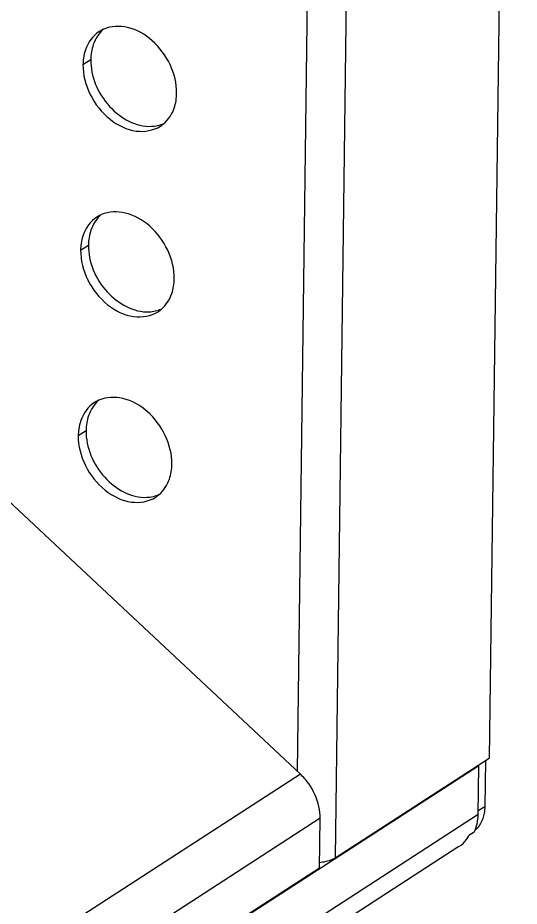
# Model space of a CAD drawing. Header units: millimetres. Extents: x -177 to 18421, y -5017 to 3255.
# Drawn here: x 4859.56 to 4872.91, y -2481.69 to -2458.04 of the extents above; entities that cross this region are included whole.
import ezdxf

# ---------------------------------------------------------------- set-up
doc = ezdxf.new("R2010")
doc.units = ezdxf.units.MM
doc.header["$LTSCALE"] = 46.255
doc.layers.get('0').update_dxf_attribs({"linetype": 'CONTINUOUS'})
doc.layers.add('02___PRT_ALL_AXES', color=7, linetype='CONTINUOUS')

msp = doc.modelspace()

# ---------------------------------------------------------------- linework, layer by layer
at = {"color": 3, "linetype": 'Continuous'}
for p, q in [((4872.907, -2415.619), (4872.111, -2477.751)), ((4868.806, -2418.275), (4868.01, -2480.407)), ((4867.735, -2420.802), (4867.001, -2478.1)), ((4867.083, -2478.178), (4858.725, -2470.354)), ((4868.01, -2480.407), (4872.111, -2477.751)), ((4872.006, -2477.819), (4871.99, -2479.044)), ((4871.833, -2477.954), (4848.619, -2492.988)), ((4871.816, -2479.255), (4871.833, -2477.954)), ((4867.083, -2478.178), (4848.109, -2490.466)), ((4871.816, -2479.255), (4848.603, -2494.29)), ((4867.61, -2479.353), (4848.637, -2491.642)), ((4867.593, -2480.677), (4867.61, -2479.353)), ((4871.708, -2479.718), (4871.569, -2479.808)), ((4871.303, -2480.107), (4848.229, -2495.052)), ((4867.593, -2480.677), (4848.62, -2492.966))]:
    msp.add_line(p, q, dxfattribs=at)
at = {"color": 7, "linetype": 'Continuous'}
for p, q in [((4871.833, -2477.954), (4871.809, -2477.947)), ((4871.99, -2479.044), (4871.817, -2479.156))]:
    msp.add_line(p, q, dxfattribs=at)
at = {"color": 3, "linetype": 'Continuous'}
for centre, radius, start, end in [((4865.924, -2479.413), 1.694, 35.405, 46.8132), ((4871.28, -2479.163), 0.68, 311.4867, 319.2374), ((4870.83, -2479.43), 0.831, 324.2555, 332.9039)]:
    msp.add_arc(centre, radius, start, end, dxfattribs=at)
for points in [[(4867.577, -2479.04), (4867.53, -2478.823), (4867.433, -2478.612), (4867.304, -2478.431)], [(4867.61, -2479.353), (4867.612, -2479.248), (4867.6, -2479.142), (4867.577, -2479.04)], [(4871.787, -2479.502), (4871.806, -2479.421), (4871.815, -2479.338), (4871.816, -2479.255)], [(4871.974, -2479.215), (4871.966, -2479.262), (4871.954, -2479.309), (4871.938, -2479.355)], [(4871.99, -2479.044), (4871.989, -2479.101), (4871.984, -2479.158), (4871.974, -2479.215)], [(4871.708, -2479.718), (4871.743, -2479.65), (4871.769, -2479.577), (4871.787, -2479.502)], [(4871.938, -2479.355), (4871.907, -2479.446), (4871.859, -2479.534), (4871.796, -2479.607)], [(4871.303, -2480.107), (4871.381, -2480.057), (4871.45, -2479.99), (4871.504, -2479.915)]]:
    msp.add_open_spline(points, degree=3, dxfattribs=at)
msp.add_open_spline([(4868.01, -2480.407), (4867.984, -2480.424), (4867.852, -2480.493), (4867.704, -2480.524), (4867.588, -2480.537)], degree=3, knots=[0, 0, 0, 0, 0.212817, 1, 1, 1, 1], dxfattribs=at)
at = {"layer": '02___PRT_ALL_AXES', "color": 7, "linetype": 'Continuous'}
for p, q in [((4861.297, -2459.288), (4861.505, -2459.153)), ((4861.234, -2464.226), (4861.442, -2464.091)), ((4861.17, -2469.165), (4861.379, -2469.03))]:
    msp.add_line(p, q, dxfattribs=at)
at = {"layer": '02___PRT_ALL_AXES', "color": 3, "linetype": 'Continuous'}
for centre, radius, start, end in [((4862.187, -2459.117), 0.844, 115.4309, 122.9155), ((4862.189, -2459.121), 0.848, 113.6105, 115.4251), ((4862.668, -2459.305), 1.371, 172.1081, 179.3146), ((4862.897, -2460.214), 0.85, 302.9319, 310.5766), ((4862.124, -2464.056), 0.844, 115.4309, 122.9155), ((4862.125, -2464.059), 0.848, 113.6105, 115.4251), ((4862.604, -2464.243), 1.371, 172.1081, 179.3146), ((4862.833, -2465.152), 0.85, 302.9319, 310.5766), ((4862.061, -2468.994), 0.844, 115.4309, 122.9155), ((4862.062, -2468.997), 0.848, 113.6105, 115.4251), ((4862.541, -2469.181), 1.371, 172.1081, 179.3146), ((4862.77, -2470.09), 0.85, 302.9319, 310.5766)]:
    msp.add_arc(centre, radius, start, end, dxfattribs=at)
for points in [[(4861.729, -2458.409), (4861.559, -2458.518), (4861.429, -2458.7), (4861.363, -2458.891)], [(4861.363, -2458.891), (4861.338, -2458.964), (4861.321, -2459.04), (4861.31, -2459.116)], [(4863.724, -2460.446), (4863.768, -2460.319), (4863.789, -2460.183), (4863.79, -2460.048)], [(4863.449, -2460.86), (4863.575, -2460.752), (4863.67, -2460.602), (4863.724, -2460.446)], [(4861.665, -2463.347), (4861.496, -2463.457), (4861.366, -2463.638), (4861.3, -2463.829)], [(4861.3, -2463.829), (4861.275, -2463.902), (4861.257, -2463.978), (4861.247, -2464.055)], [(4863.661, -2465.384), (4863.704, -2465.257), (4863.725, -2465.121), (4863.727, -2464.986)], [(4863.386, -2465.798), (4863.512, -2465.69), (4863.607, -2465.54), (4863.661, -2465.384)], [(4861.602, -2468.285), (4861.433, -2468.395), (4861.302, -2468.577), (4861.237, -2468.767)], [(4861.237, -2468.767), (4861.212, -2468.84), (4861.194, -2468.916), (4861.183, -2468.993)], [(4863.597, -2470.322), (4863.641, -2470.195), (4863.662, -2470.059), (4863.664, -2469.925)], [(4863.323, -2470.736), (4863.449, -2470.628), (4863.543, -2470.479), (4863.597, -2470.322)]]:
    msp.add_open_spline(points, degree=3, dxfattribs=at)
at = {"layer": '02___PRT_ALL_AXES', "color": 7, "linetype": 'Continuous'}
for points in [[(4861.846, -2458.342), (4861.721, -2458.449), (4861.626, -2458.599), (4861.572, -2458.756)], [(4861.572, -2458.756), (4861.528, -2458.883), (4861.507, -2459.019), (4861.505, -2459.153)], [(4863.121, -2460.931), (4863.232, -2460.926), (4863.344, -2460.902), (4863.446, -2460.857)], [(4861.783, -2463.28), (4861.657, -2463.388), (4861.562, -2463.537), (4861.509, -2463.694)], [(4861.509, -2463.694), (4861.465, -2463.821), (4861.444, -2463.957), (4861.442, -2464.091)], [(4863.058, -2465.87), (4863.169, -2465.865), (4863.281, -2465.84), (4863.383, -2465.795)], [(4861.72, -2468.218), (4861.594, -2468.326), (4861.499, -2468.475), (4861.445, -2468.632)], [(4861.445, -2468.632), (4861.401, -2468.759), (4861.381, -2468.895), (4861.379, -2469.03)], [(4862.994, -2470.808), (4863.106, -2470.803), (4863.218, -2470.778), (4863.32, -2470.734)]]:
    msp.add_open_spline(points, degree=3, dxfattribs=at)
at = {"layer": '02___PRT_ALL_AXES', "color": 3, "linetype": 'Continuous'}
for points, knots in [([(4863.79, -2460.048), (4863.797, -2459.535), (4863.403, -2458.747), (4862.542, -2458.247), (4862.044, -2458.259), (4861.849, -2458.344)], [0, 0, 0, 0, 0.527776, 0.781675, 1, 1, 1, 1]), ([(4861.297, -2459.288), (4861.293, -2459.56), (4861.441, -2460.119), (4861.957, -2460.767), (4862.659, -2461.129), (4863.175, -2461.046), (4863.359, -2460.927)], [0, 0, 0, 0, 0.26432, 0.538702, 0.787242, 1, 1, 1, 1]), ([(4863.727, -2464.986), (4863.734, -2464.473), (4863.34, -2463.686), (4862.479, -2463.185), (4861.981, -2463.197), (4861.786, -2463.282)], [0, 0, 0, 0, 0.527776, 0.781675, 1, 1, 1, 1]), ([(4861.234, -2464.226), (4861.23, -2464.498), (4861.377, -2465.057), (4861.894, -2465.706), (4862.596, -2466.068), (4863.112, -2465.984), (4863.295, -2465.866)], [0, 0, 0, 0, 0.26432, 0.538702, 0.787242, 1, 1, 1, 1]), ([(4863.664, -2469.925), (4863.67, -2469.411), (4863.277, -2468.624), (4862.416, -2468.123), (4861.917, -2468.135), (4861.723, -2468.221)], [0, 0, 0, 0, 0.527776, 0.781675, 1, 1, 1, 1]), ([(4861.17, -2469.165), (4861.167, -2469.436), (4861.314, -2469.995), (4861.83, -2470.644), (4862.533, -2471.006), (4863.048, -2470.923), (4863.232, -2470.804)], [0, 0, 0, 0, 0.26432, 0.538702, 0.787242, 1, 1, 1, 1])]:
    msp.add_open_spline(points, degree=3, knots=knots, dxfattribs=at)
at = {"layer": '02___PRT_ALL_AXES', "color": 7, "linetype": 'Continuous'}
for points in [[(4861.505, -2459.153), (4861.5, -2459.601), (4861.856, -2460.468), (4862.709, -2460.95), (4863.121, -2460.931)], [(4861.442, -2464.091), (4861.436, -2464.539), (4861.792, -2465.406), (4862.646, -2465.889), (4863.058, -2465.87)], [(4861.379, -2469.03), (4861.373, -2469.477), (4861.729, -2470.344), (4862.583, -2470.827), (4862.994, -2470.808)]]:
    msp.add_open_spline(points, degree=3, knots=[0, 0, 0, 0, 0.520709, 1, 1, 1, 1], dxfattribs=at)

doc.saveas('drawing.dxf')
